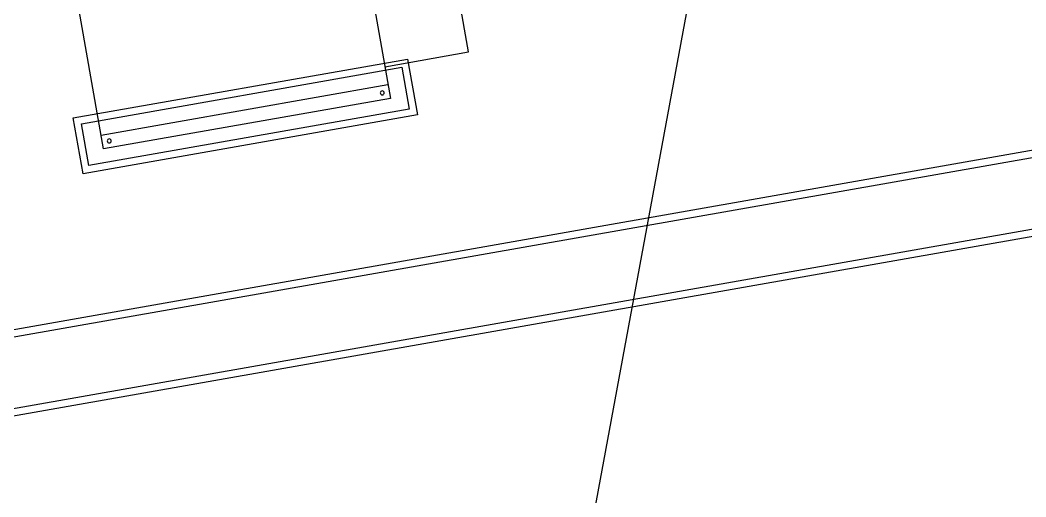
# Model space of a CAD drawing. Header units: millimetres. Extents: x 111502 to 977541, y 8702 to 1044108.
# Drawn here: x 489312.618 to 489316.174, y 241102.294 to 241103.977 of the extents above; entities that cross this region are included whole.
import ezdxf

# ---------------------------------------------------------------- set-up
doc = ezdxf.new("R2010")
doc.units = ezdxf.units.MM
doc.header["$LTSCALE"] = 0.25
doc.linetypes.add('DASHED2', pattern=[9.525, 6.35, -3.175])
for name, color, linetype in [('E HVSS As Laid HV', 10, 'Continuous'), ('Proposed Primary Substation - OPTION 2$0$0_HVSS NER', 42, 'Continuous'), ('Proposed Primary Substation - OPTION 2$0$0_HVSS TEXT', 7, 'Continuous'), ('X HVSS Site Background', 8, 'Continuous'), ('Z-z-Xref-Primary Substation', 7, 'Continuous')]:
    doc.layers.add(name, color=color, linetype=linetype)
doc.layers.add('Proposed Primary Substation - OPTION 2$0$PDF_Geometry', color=7, linetype='Continuous', true_color=0x50525a)

# ---------------------------------------------------------------- blocks, each defined once
blk = doc.blocks.new('Proposed Primary Substation - OPTION 2$0$Cressal NER')
at = {"layer": 'Proposed Primary Substation - OPTION 2$0$0_HVSS NER', "lineweight": 25}
for points in [[(1745524, -493580.7), (1745533.4, -493580.7), (1745533.4, -493558.8), (1745524, -493558.8)], [(1745628.7, -494616.2), (1745628.7, -493586.2), (1744368.7, -493586.2), (1744369.9, -494616.2)], [(1745515.8, -493586.2), (1745541.7, -493586.2), (1745541.7, -493580.7), (1745515.8, -493580.7)]]:
    blk.add_lwpolyline(points, close=True, dxfattribs=at)
at = {"layer": 'Proposed Primary Substation - OPTION 2$0$0_HVSS NER', "flags": 128}
for points in [[(1744418.7, -494616.2), (1744418.7, -493586.2)], [(1745578.7, -494616.2), (1745578.7, -493586.2)]]:
    blk.add_lwpolyline(points, dxfattribs=at)
at = {"layer": 'Proposed Primary Substation - OPTION 2$0$0_HVSS NER'}
for centre in [(1744393.7, -493611.2), (1745603.7, -493611.2), (1744393.7, -494591.2), (1745603.7, -494591.2)]:
    blk.add_circle(centre, 7, dxfattribs=at)
at = {"layer": 'Proposed Primary Substation - OPTION 2$0$PDF_Geometry', "lineweight": 25}
blk.add_lwpolyline([(1744483.2, -493586.2), (1744483.2, -493286.2), (1744864.3, -493286.2), (1744864.3, -493586.2)], dxfattribs=at)
blk = doc.blocks.new('Proposed Primary Substation - OPTION 2')
at = {"layer": 'Proposed Primary Substation - OPTION 2$0$0_HVSS TEXT'}
for points in [[(489312841, 241103434.7), (489312806.3, 241103631.7), (489313988.2, 241103839.8), (489314022.9, 241103642.8)], [(489312861.3, 241103463.7), (489312835.3, 241103611.4), (489313967.9, 241103810.8), (489313993.9, 241103663.1)]]:
    blk.add_lwpolyline(points, close=True, dxfattribs=at)
at = {"layer": 'X HVSS Site Background', "flags": 128}
for points in [[(489312191.9, 241102508.1), (489311082, 241108811.8), (489320734.1, 241110511.3), (489321844.1, 241104207.6)], [(489311111, 241108791.1), (489320713.5, 241110481.9), (489321814.7, 241104227.8), (489312212.2, 241102537.1)], [(489320515, 241110193.2), (489311400.5, 241108588.4), (489312415, 241102826.6), (489321525.3, 241104430.7)], [(489312435.3, 241102855.6), (489311429.5, 241108567.7), (489320490.2, 241110163.1), (489321495.9, 241104450.9)]]:
    blk.add_lwpolyline(points, close=True, dxfattribs=at)
at = {"layer": 'Proposed Primary Substation - OPTION 2$0$0_HVSS TEXT', "xscale": -1, "rotation": 279.98595487317}
blk.add_blockref('Proposed Primary Substation - OPTION 2$0$Cressal NER', (490102521.6, 239471349.3), dxfattribs=at)
blk = doc.blocks.new('OS MAP 060722')
at = {"layer": 'X HVSS Site Background'}
blk.add_lwpolyline([(500.8902, 1957.9482), (501.3932, 1961.4622), (505.2032, 1982.0432)], dxfattribs=at)
at = {"layer": 'X HVSS Site Background', "flags": 128}
blk.add_lwpolyline([(500.8902, 1957.9482), (501.3932, 1961.4622), (501.3932, 1961.4622), (505.2032, 1982.0432)], dxfattribs=at)

msp = doc.modelspace()

# ---------------------------------------------------------------- linework, layer by layer
at = {"lineweight": 0}
msp.add_circle((488727.819, 239008.3332), 11388.4181, dxfattribs=at)

# ---------------------------------------------------------------- block references
at = {"layer": 'E HVSS As Laid HV', "linetype": 'DASHED2', "lineweight": 0}
msp.add_blockref('OS MAP 060722', (488810.5768, 239126.3078), dxfattribs=at)
at = {"layer": 'Z-z-Xref-Primary Substation', "lineweight": 0, "xscale": 0.001, "yscale": 0.001, "zscale": 0.001}
msp.add_blockref('Proposed Primary Substation - OPTION 2', (0, 0), dxfattribs=at)

doc.saveas('drawing.dxf')
